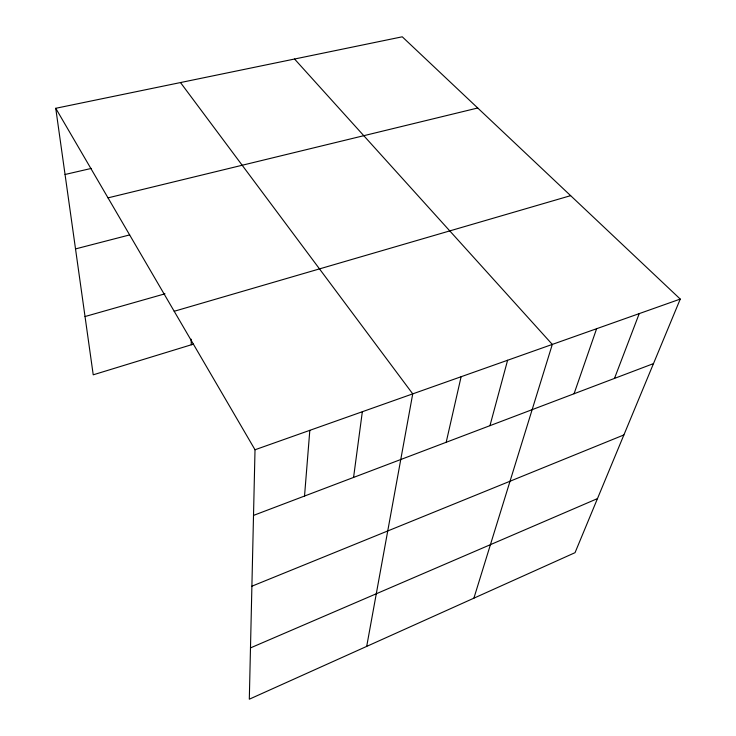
<?xml version="1.0" encoding="UTF-8"?>
<svg xmlns="http://www.w3.org/2000/svg" width="736" height="736" viewBox="0 0 736 736"><rect width="100%" height="100%" fill="white"/><g stroke="black" fill="none" stroke-linecap="round" stroke-linejoin="round"><path stroke-width="1.1" d="M55.743 108.293L255.015 449.76L249.311 699.2L575.037 552.672L680.257 299.074L402.261 36.8L55.743 108.293L93.224 374.817L193.467 344.126M304.529 496.046L309.819 430.339M353.574 477.434L362.342 411.728M366.694 646.392L412.73 393.87L180.495 82.561M446.191 442.281L461.113 376.731M489.955 425.675L507.601 360.254M473.892 598.175L552.304 344.42L294.547 59.027M574.062 393.751L596.611 328.716M614.477 378.414L639.225 313.619M250.488 647.901L597.466 498.603M251.896 586.196L623.889 434.93M253.515 515.402L653.485 363.612M255.015 449.76L680.257 299.074M174.202 311.273L570.639 195.656M85.026 316.535L164.984 293.811M75.514 248.915L129.683 234.904M108.008 197.864L477.728 107.999M65.053 174.487L91.338 168.415M191.093 339.158L191.323 344.779"/></g></svg>
